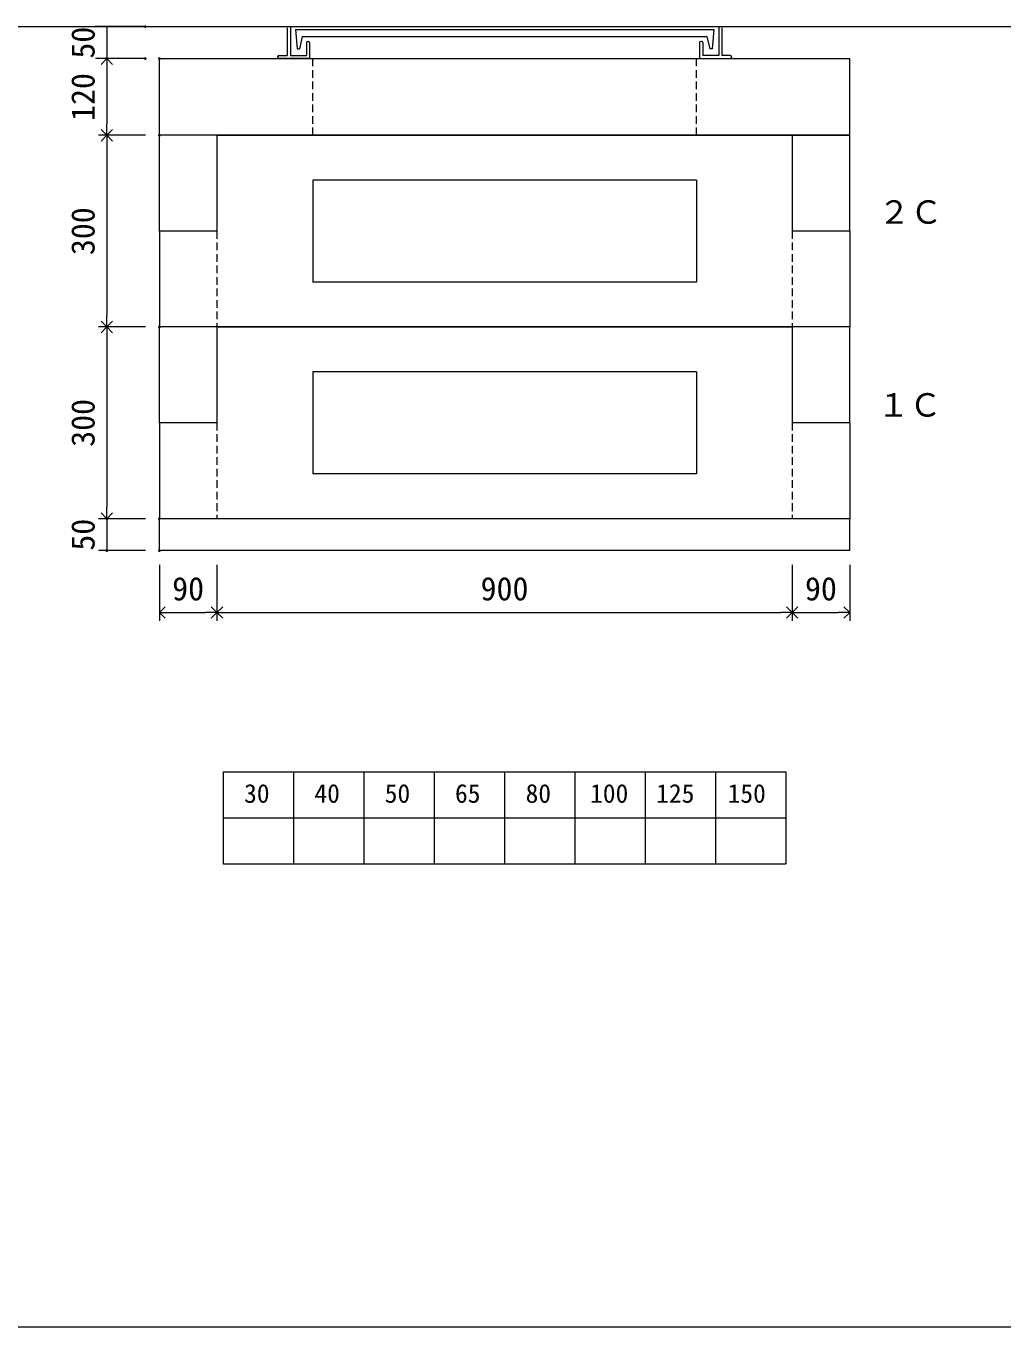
# Model space of a CAD drawing. Units: millimetres, scale not verified. Extents: x -4897 to 18483, y -2289 to 2289.
# Drawn here: x 1840 to 3368, y -1986 to 50 of the extents above; entities that cross this region are included whole.
import ezdxf
from ezdxf.enums import TextEntityAlignment as Align

# ---------------------------------------------------------------- set-up
doc = ezdxf.new("R2010")
doc.units = ezdxf.units.MM
doc.header["$LTSCALE"] = 10
doc.header["$PDMODE"] = 32
doc.header["$PDSIZE"] = 2
doc.linetypes.add('DASHED1', pattern=[1.8, 1.2, -0.6])
doc.linetypes.add('USER5', pattern=[3.185, 0.01, -3.175])
doc.layers.add('0-1_Defpoints', color=7, linetype='Continuous')
for name, color, linetype, lineweight in [('0-2_waku', 7, 'Continuous', 18), ('0-3_gaikei', 7, 'Continuous', 18), ('0-4_kakure', 7, 'USER5', 18), ('0-5_sunpou', 7, 'Continuous', 5), ('0-8_uchigawa', 6, 'Continuous', 18), ('0-A_futa', 3, 'Continuous', 18), ('0-B_GL', 4, 'Continuous', 18), ('0-D_文字１', 7, 'Continuous', 18)]:
    doc.layers.add(name, color=color, linetype=linetype, lineweight=lineweight)
doc.styles.add('ＭＳ ゴシック', font='')
doc.styles.get('ＭＳ ゴシック').set_extended_font_data('MS Gothic')

# ---------------------------------------------------------------- blocks, each defined once
blk = doc.blocks.new('_Open90')
at = {"layer": '0-5_sunpou'}
blk.add_line((0, 0), (-1, 0), dxfattribs=at)
blk.add_lwpolyline([(-0.5, 0.5), (0, 0), (-0.5, -0.5)], dxfattribs=at)
blk = doc.blocks.new('D59')
at = {"layer": '0-1_Defpoints'}
for p in [(3502.32, 2094.36), (3419.96, 1794.36), (3502.32, 1794.36)]:
    blk.add_point(p, dxfattribs=at)
at = {"layer": '0-5_sunpou'}
for p, q in [((3480.32, 2094.36), (3406.96, 2094.36)), ((3419.96, 2076.36), (3419.96, 1812.36)), ((3480.32, 1794.36), (3406.96, 1794.36))]:
    blk.add_line(p, q, dxfattribs=at)
at = {"layer": '0-5_sunpou', "xscale": 18, "yscale": 18}
for p, rotation in [((3419.96, 2094.36), 90), ((3419.96, 1794.36), 270)]:
    blk.add_blockref('_Open90', p, dxfattribs=dict(at, rotation=rotation))
at = {"layer": '0-5_sunpou', "style": 'ＭＳ ゴシック'}
blk.add_text('300', height=36.66, rotation=90, dxfattribs=at).set_placement((3411.96, 1906.86), align=Align.BOTTOM_LEFT)
blk = doc.blocks.new('D60')
at = {"layer": '0-1_Defpoints'}
for p in [(3502.32, 1794.36), (3419.96, 1494.36), (3502.32, 1494.36)]:
    blk.add_point(p, dxfattribs=at)
at = {"layer": '0-5_sunpou'}
for p, q in [((3480.32, 1794.36), (3406.96, 1794.36)), ((3419.96, 1776.36), (3419.96, 1512.36)), ((3480.32, 1494.36), (3406.96, 1494.36))]:
    blk.add_line(p, q, dxfattribs=at)
at = {"layer": '0-5_sunpou', "xscale": 18, "yscale": 18}
for p, rotation in [((3419.96, 1794.36), 90), ((3419.96, 1494.36), 270)]:
    blk.add_blockref('_Open90', p, dxfattribs=dict(at, rotation=rotation))
at = {"layer": '0-5_sunpou', "style": 'ＭＳ ゴシック'}
blk.add_text('300', height=36.66, rotation=90, dxfattribs=at).set_placement((3411.96, 1606.86), align=Align.BOTTOM_LEFT)
blk = doc.blocks.new('D61')
at = {"layer": '0-1_Defpoints'}
for p in [(3502.32, 2214.36), (3419.96, 2094.36), (3502.32, 2094.36)]:
    blk.add_point(p, dxfattribs=at)
at = {"layer": '0-5_sunpou'}
for p, q in [((3480.32, 2214.36), (3406.96, 2214.36)), ((3419.96, 2196.36), (3419.96, 2112.36)), ((3480.32, 2094.36), (3406.96, 2094.36))]:
    blk.add_line(p, q, dxfattribs=at)
at = {"layer": '0-5_sunpou', "xscale": 18, "yscale": 18}
for p, rotation in [((3419.96, 2214.36), 90), ((3419.96, 2094.36), 270)]:
    blk.add_blockref('_Open90', p, dxfattribs=dict(at, rotation=rotation))
at = {"layer": '0-5_sunpou', "style": 'ＭＳ ゴシック'}
blk.add_text('120', height=36.66, rotation=90, dxfattribs=at).set_placement((3411.96, 2116.86), align=Align.BOTTOM_LEFT)
blk = doc.blocks.new('D50')
at = {"layer": '0-1_Defpoints'}
for p in [(3480.32, 2264.36), (3419.96, 2214.36), (3480.32, 2214.36)]:
    blk.add_point(p, dxfattribs=at)
at = {"layer": '0-5_sunpou'}
for p, q in [((3458.32, 2264.36), (3406.96, 2264.36)), ((3419.96, 2264.36), (3419.96, 2214.36)), ((3458.32, 2214.36), (3406.96, 2214.36))]:
    blk.add_line(p, q, dxfattribs=at)
at = {"layer": '0-5_sunpou', "style": 'ＭＳ ゴシック'}
blk.add_text('50', height=36.66, rotation=90, dxfattribs=at).set_placement((3411.96, 2214.36), align=Align.BOTTOM_LEFT)
blk = doc.blocks.new('D54')
at = {"layer": '0-1_Defpoints'}
for p in [(3502.32, 1494.36), (3419.96, 1444.36), (3502.32, 1444.36)]:
    blk.add_point(p, dxfattribs=at)
at = {"layer": '0-5_sunpou'}
for p, q in [((3480.32, 1494.36), (3406.96, 1494.36)), ((3419.96, 1494.36), (3419.96, 1444.36)), ((3480.32, 1444.36), (3406.96, 1444.36))]:
    blk.add_line(p, q, dxfattribs=at)
at = {"layer": '0-5_sunpou', "style": 'ＭＳ ゴシック'}
blk.add_text('50', height=36.66, rotation=90, dxfattribs=at).set_placement((3411.96, 1444.36), align=Align.BOTTOM_LEFT)

msp = doc.modelspace()

# ---------------------------------------------------------------- linework, layer by layer
at = {"layer": '0-2_waku'}
for p, q in [((2148.28, -1117.35), (2148.28, -1261.35)), ((2148.28, -1117.35), (2148.28, -1261.35)), ((2148.28, -1117.35), (2148.28, -1261.35)), ((2148.28, -1117.35), (2148.28, -1261.35)), ((2148.28, -1117.35), (3028.28, -1117.35)), ((2258.28, -1117.35), (2258.28, -1261.35)), ((2368.28, -1117.35), (2368.28, -1261.35)), ((2368.28, -1117.35), (2368.28, -1261.35)), ((2478.28, -1117.35), (2478.28, -1261.35)), ((2588.28, -1117.35), (2588.28, -1261.35)), ((2698.28, -1117.35), (2698.28, -1261.35)), ((2808.28, -1117.35), (2808.28, -1261.35)), ((2918.28, -1117.35), (2918.28, -1261.35)), ((3028.28, -1117.35), (3028.28, -1261.35)), ((2148.28, -1189.35), (3028.28, -1189.35)), ((2148.28, -1261.35), (3028.28, -1261.35)), ((-1236.72, -1986.35), (4883.28, -1986.35)), ((-1236.72, -1986.35), (4883.28, -1986.35))]:
    msp.add_line(p, q, dxfattribs=at)
at = {"layer": '0-3_gaikei'}
for p, q in [((2048.28, -1.35), (3128.28, -1.35)), ((2048.28, -121.35), (2048.28, -1.35)), ((3128.28, -121.35), (3128.28, -1.35)), ((3128.28, -121.35), (2048.28, -121.35)), ((3128.28, -121.35), (2048.28, -121.35)), ((3128.28, -121.35), (2048.28, -121.35)), ((3128.28, -121.35), (2048.28, -121.35)), ((3128.28, -121.35), (2048.28, -121.35)), ((2048.28, -271.35), (2048.28, -121.35)), ((2138.28, -121.35), (2048.28, -121.35)), ((2138.28, -121.35), (3038.28, -121.35)), ((2138.28, -121.35), (3038.28, -121.35)), ((2138.28, -121.35), (3038.28, -121.35)), ((2138.28, -121.35), (2138.28, -271.35)), ((2138.28, -121.35), (2138.28, -271.35)), ((2138.28, -121.35), (2138.28, -271.35)), ((2138.28, -121.35), (2138.28, -271.35)), ((2138.28, -121.35), (2138.28, -271.35)), ((2978.28, -121.35), (2198.28, -121.35)), ((3038.28, -121.35), (3038.28, -271.35)), ((3038.28, -121.35), (3038.28, -271.35)), ((3038.28, -121.35), (3038.28, -271.35)), ((3038.28, -121.35), (3038.28, -271.35)), ((3038.28, -121.35), (3038.28, -271.35)), ((3038.28, -121.35), (3128.28, -121.35)), ((3128.28, -271.35), (3128.28, -121.35)), ((2138.28, -271.35), (2048.28, -271.35)), ((2138.28, -271.35), (2048.28, -271.35)), ((2138.28, -271.35), (2048.28, -271.35)), ((2138.28, -271.35), (2048.28, -271.35)), ((2048.28, -271.35), (2048.28, -421.35)), ((2048.28, -271.35), (2048.28, -421.35)), ((2048.28, -271.35), (2048.28, -421.35)), ((2048.28, -271.35), (2048.28, -421.35)), ((3128.28, -271.35), (3038.28, -271.35)), ((3128.28, -271.35), (3038.28, -271.35)), ((3128.28, -271.35), (3038.28, -271.35)), ((3128.28, -271.35), (3038.28, -271.35)), ((3128.28, -271.35), (3038.28, -271.35)), ((3128.28, -271.35), (3128.28, -421.35)), ((3128.28, -271.35), (3128.28, -421.35)), ((3128.28, -271.35), (3128.28, -421.35)), ((3128.28, -271.35), (3128.28, -421.35)), ((3128.28, -271.35), (3128.28, -421.35)), ((3128.28, -421.35), (2048.28, -421.35)), ((3128.28, -421.35), (2048.28, -421.35)), ((3128.28, -421.35), (2048.28, -421.35)), ((3128.28, -421.35), (2048.28, -421.35)), ((3128.28, -421.35), (2048.28, -421.35)), ((2048.28, -571.35), (2048.28, -421.35)), ((2138.28, -421.35), (3038.28, -421.35)), ((2138.28, -421.35), (2138.28, -571.35)), ((2138.28, -421.35), (2138.28, -571.35)), ((2138.28, -421.35), (2138.28, -571.35)), ((2138.28, -421.35), (2138.28, -571.35)), ((2138.28, -421.35), (2138.28, -571.35)), ((2978.28, -421.35), (2198.28, -421.35)), ((3038.28, -421.35), (3038.28, -571.35)), ((3038.28, -421.35), (3038.28, -571.35)), ((3038.28, -421.35), (3038.28, -571.35)), ((3038.28, -421.35), (3038.28, -571.35)), ((3038.28, -421.35), (3038.28, -571.35)), ((3128.28, -571.35), (3128.28, -421.35)), ((2138.28, -571.35), (2048.28, -571.35)), ((2138.28, -571.35), (2048.28, -571.35)), ((2138.28, -571.35), (2048.28, -571.35)), ((2138.28, -571.35), (2048.28, -571.35)), ((2048.28, -571.35), (2048.28, -721.35)), ((2048.28, -571.35), (2048.28, -721.35)), ((2048.28, -571.35), (2048.28, -721.35)), ((2048.28, -571.35), (2048.28, -721.35)), ((3128.28, -571.35), (3038.28, -571.35)), ((3128.28, -571.35), (3038.28, -571.35)), ((3128.28, -571.35), (3038.28, -571.35)), ((3128.28, -571.35), (3038.28, -571.35)), ((3128.28, -571.35), (3038.28, -571.35)), ((3128.28, -571.35), (3128.28, -721.35)), ((3128.28, -571.35), (3128.28, -721.35)), ((3128.28, -571.35), (3128.28, -721.35)), ((3128.28, -571.35), (3128.28, -721.35)), ((3128.28, -571.35), (3128.28, -721.35)), ((3128.28, -721.35), (2048.28, -721.35)), ((3128.28, -721.35), (2048.28, -721.35)), ((3128.28, -721.35), (2048.28, -721.35)), ((3128.28, -721.35), (2048.28, -721.35)), ((3128.28, -721.35), (2048.28, -721.35)), ((3128.28, -721.35), (2048.28, -721.35)), ((3128.28, -721.35), (2048.28, -721.35)), ((3128.28, -721.35), (2048.28, -721.35)), ((3128.28, -721.35), (2048.28, -721.35)), ((3128.28, -721.35), (2048.28, -721.35)), ((2048.28, -771.35), (2048.28, -721.35)), ((3128.28, -721.35), (2048.28, -721.35)), ((3128.28, -721.35), (2048.28, -721.35)), ((3128.28, -721.35), (2048.28, -721.35)), ((3128.28, -721.35), (2048.28, -721.35)), ((2978.28, -721.35), (2198.28, -721.35)), ((2978.28, -721.35), (2198.28, -721.35)), ((2978.28, -721.35), (2198.28, -721.35)), ((3128.28, -771.35), (2048.28, -771.35)), ((3128.28, -771.35), (2048.28, -771.35))]:
    msp.add_line(p, q, dxfattribs=at)
for points in [[(2138.28, -271.35), (2048.28, -271.35), (2048.28, -421.35)], [(2138.28, -571.35), (2048.28, -571.35), (2048.28, -721.35)], [(3128.28, -771.35), (3128.28, -721.35), (2048.28, -721.35)]]:
    msp.add_lwpolyline(points, dxfattribs=at)
at = {"layer": '0-4_kakure', "linetype": 'DASHED1', "lineweight": 5}
for p, q in [((2288.28, -121.35), (2288.28, -1.35)), ((2888.28, -121.35), (2888.28, -1.35)), ((2138.28, -271.35), (2138.28, -421.35)), ((3038.28, -271.35), (3038.28, -421.35)), ((2138.28, -571.35), (2138.28, -721.35)), ((3038.28, -571.35), (3038.28, -721.35))]:
    msp.add_line(p, q, dxfattribs=at)
at = {"layer": '0-5_sunpou'}
for p, q in [((2026.28, 48.65), (1948.43, 48.65)), ((2026.28, -1.35), (1948.43, -1.35)), ((2048.28, -793.35), (2048.28, -881.28)), ((2138.28, -793.35), (2138.28, -881.28)), ((2138.28, -793.35), (2138.28, -881.28)), ((3038.28, -793.35), (3038.28, -881.28)), ((3038.28, -793.35), (3038.28, -881.28)), ((3128.28, -793.35), (3128.28, -881.28)), ((2066.28, -868.28), (2120.28, -868.28)), ((2156.28, -868.28), (3020.28, -868.28)), ((3056.28, -868.28), (3110.28, -868.28))]:
    msp.add_line(p, q, dxfattribs=at)
at = {"layer": '0-8_uchigawa'}
for p, q in [((2888.28, -191.35), (2288.28, -191.35)), ((2288.28, -191.35), (2288.28, -351.35)), ((2888.28, -191.35), (2888.28, -351.35)), ((2888.28, -351.35), (2288.28, -351.35)), ((2888.28, -491.35), (2288.28, -491.35)), ((2288.28, -491.35), (2288.28, -651.35)), ((2888.28, -491.35), (2888.28, -651.35)), ((2888.28, -651.35), (2288.28, -651.35))]:
    msp.add_line(p, q, dxfattribs=at)
at = {"layer": '0-A_futa'}
for p, q in [((2248.28, 46.65), (2248.28, 3.65)), ((2253.28, 48.65), (2253.28, 3.65)), ((2261.09, 44.15), (2915.42, 44.15)), ((2261.09, 44.15), (2263.58, 14.15)), ((2915.42, 44.15), (2913.17, 14.15)), ((2923.28, 48.65), (2923.28, 3.65)), ((2928.28, 46.65), (2928.28, 3.65)), ((2271.61, 33.15), (2267.29, 14.15)), ((2271.61, 33.15), (2904.95, 33.15)), ((2278.28, 23.65), (2278.28, 3.65)), ((2280.28, 25.65), (2281.28, 25.65)), ((2283.28, 23.65), (2283.28, -1.35)), ((2893.28, 23.65), (2893.28, -1.35)), ((2896.28, 25.65), (2895.28, 25.65)), ((2898.28, 23.65), (2898.28, 3.65)), ((2904.95, 33.15), (2909.27, 14.15)), ((2233.28, 1.65), (2233.28, 0.65)), ((2235.28, 3.65), (2248.28, 3.65)), ((2253.28, 3.65), (2278.28, 3.65)), ((2263.58, 14.15), (2267.29, 14.15)), ((2923.28, 3.65), (2898.28, 3.65)), ((2913.17, 14.15), (2909.27, 14.15)), ((2941.28, 3.65), (2928.28, 3.65)), ((2943.28, 1.65), (2943.28, 0.65)), ((2283.28, -1.35), (2235.28, -1.35)), ((2893.28, -1.35), (2941.28, -1.35))]:
    msp.add_line(p, q, dxfattribs=at)
for centre, start, end in [((2280.28, 23.65), 90, 180), ((2281.28, 23.65), 0, 90), ((2895.28, 23.65), 90, 180), ((2896.28, 23.65), 0, 90), ((2235.28, 1.65), 90, 180), ((2235.28, 0.65), 180, 270), ((2941.28, 1.65), 0, 90), ((2941.28, 0.65), 270, 0)]:
    msp.add_arc(centre, 2, start, end, dxfattribs=at)
at = {"layer": '0-B_GL'}
msp.add_line((-1236.72, 48.65), (4883.28, 48.65), dxfattribs=at)
msp.add_line((-1236.72, 48.65), (4883.28, 48.65), dxfattribs=at)

# ---------------------------------------------------------------- block references
at = {"layer": '0-5_sunpou'}
for name in ['D50', 'D61', 'D59', 'D60', 'D54']:
    msp.add_blockref(name, (-1454.03, -2215.72), dxfattribs=at)
at = {"layer": '0-5_sunpou', "xscale": 18, "yscale": 18, "rotation": 180}
for p in [(2048.28, -868.28), (2138.28, -868.28), (3038.28, -868.28)]:
    msp.add_blockref('_Open90', p, dxfattribs=at)
at = {"layer": '0-5_sunpou', "xscale": 18, "yscale": 18}
for p in [(2138.28, -868.28), (3038.28, -868.28), (3128.28, -868.28)]:
    msp.add_blockref('_Open90', p, dxfattribs=at)

# ---------------------------------------------------------------- texts
at = {"layer": '0-5_sunpou', "style": 'ＭＳ ゴシック'}
for s, p in [('90', (2068.28, -860.28)), ('900', (2550.78, -860.28)), ('90', (3058.28, -860.28))]:
    msp.add_text(s, height=36.66, dxfattribs=at).set_placement(p, align=Align.BOTTOM_LEFT)
at = {"layer": '0-D_文字１', "style": 'ＭＳ ゴシック'}
for s, height, p in [('２Ｃ', 36.66, (3172.91, -270.8)), ('１Ｃ', 36.66, (3171.59, -572.66)), ('30', 29.33, (2180.74, -1174.79)), ('40', 29.33, (2290.74, -1174.79)), ('50', 29.33, (2400.74, -1174.79)), ('65', 29.33, (2510.74, -1174.79)), ('80', 29.33, (2621.15, -1174.79)), ('100', 29.33, (2722.02, -1174.79)), ('125', 29.33, (2825.41, -1174.79)), ('150', 29.33, (2937.17, -1174.79))]:
    msp.add_text(s, height=height, dxfattribs=at).set_placement(p, align=Align.BOTTOM_LEFT)

doc.saveas('drawing.dxf')
